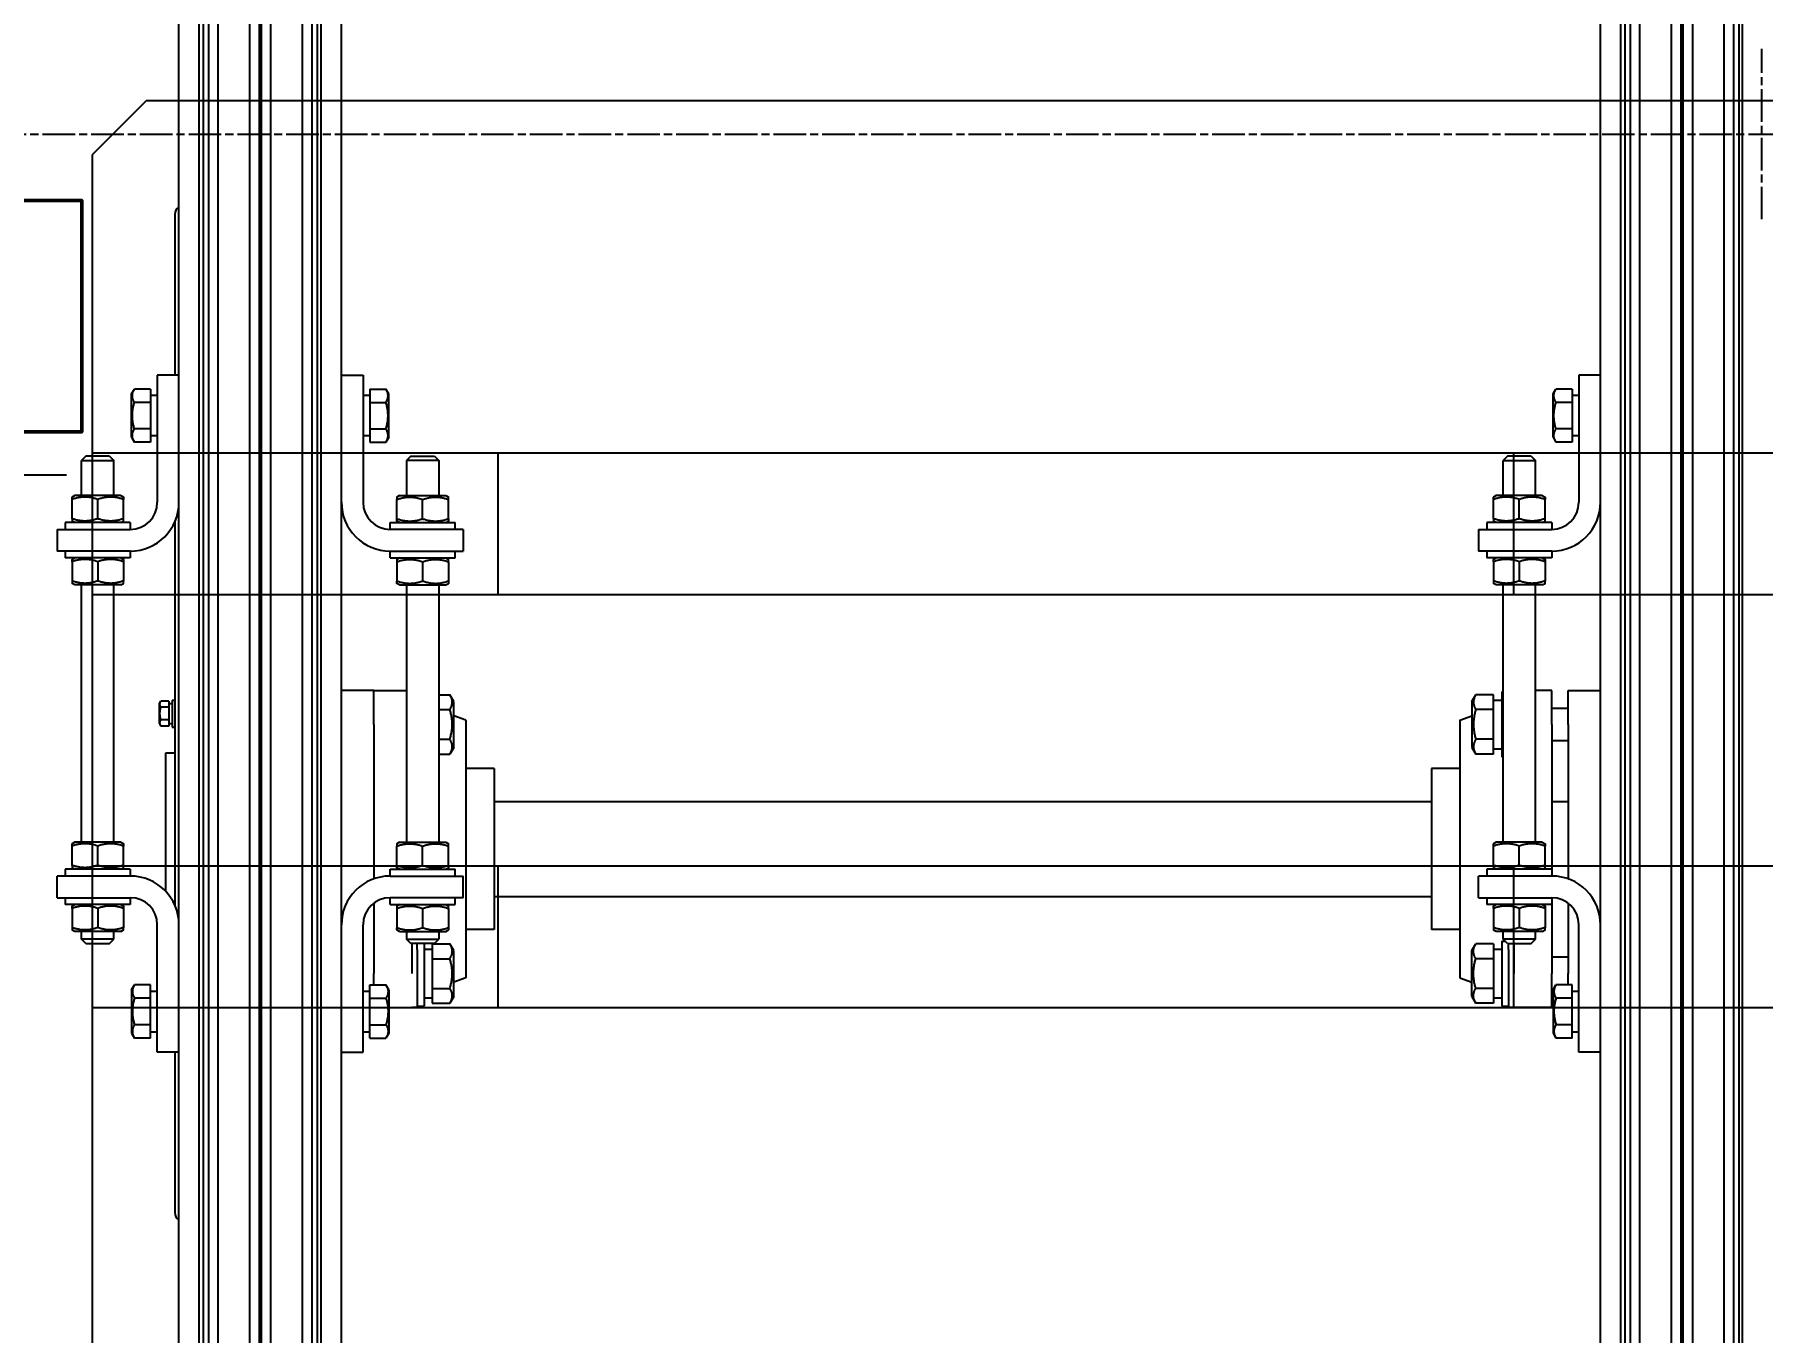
# Model space of a CAD drawing. Header units: millimetres. Extents: x -383313 to -161684, y -117025 to 99224.
# Drawn here: x -343197 to -342559, y -9534 to -9055 of the extents above; entities that cross this region are included whole.
import ezdxf

# ---------------------------------------------------------------- set-up
doc = ezdxf.new("R2010")
doc.units = ezdxf.units.MM
doc.header["$MEASUREMENT"] = 0
doc.linetypes.add('AM_ISO08W050', pattern=[18, 12, -1.5, 3, -1.5])
doc.linetypes.add('DASHED', pattern=[0.75, 0.5, -0.25])
doc.layers.get('Defpoints').update_dxf_attribs({"color": 31})
doc.layers.add('001__КОНСТРУКТИВ__размеры внутр.', color=7, linetype='Continuous')
doc.layers.add('PV-F89', color=7, linetype='Continuous')
doc.layers.add('AM_7', color=4, linetype='AM_ISO08W050', lineweight=25)
doc.styles.add('PSTUDIO', font='arial.ttf')
doc.dimstyles.new('PS_TICK', dxfattribs={"dimscale": 100, "dimtxt": 2.5, "dimasz": 1, "dimexe": 2, "dimexo": 2, "dimgap": 1, "dimtad": 1, "dimdec": 0, "dimzin": 0, "dimdsep": 46, "dimtxsty": 'PSTUDIO', "dimblk": 'ARCHTICK', "dimcen": 2, "dimdle": 1.5, "dimse1": 1, "dimse2": 1, "dimadec": 0, "dimazin": 0, "dimtfac": 1, "dimtdec": 0, "dimtix": 1, "dimtmove": 1, "dimatfit": 3, "dimldrblk": 'ARCHTICK', "dimfxl": 1, "dimtolj": 1, "dimtzin": 0, "dimarcsym": 0})

# ---------------------------------------------------------------- blocks, each defined once
blk = doc.blocks.new('A$Cd2819ec4')
at = {"layer": 'AM_7'}
for p, q in [((0, -31.45), (0, 31.45)), ((707, 0), (-708.67, 0))]:
    blk.add_line(p, q, dxfattribs=at)
blk = doc.blocks.new('паллета1')
at = {"color": 44}
for p, q in [((130, -600), (130, 600)), ((182.5, 600), (182.5, -600)), ((282.5, -600), (282.5, 600)), ((335, 600), (335, -600)), ((0, 580), (0, -580)), ((130, -75), (182.5, -75)), ((282.5, -75), (335, -75)), ((182.5, -450), (130, -450)), ((335, -450), (282.5, -450)), ((0, -580), (20, -600)), ((20, -600), (130, -600)), ((130, -600), (182.5, -600)), ((182.5, -600), (282.5, -600)), ((282.5, -600), (335, -600)), ((335, -600), (465, -600))]:
    blk.add_line(p, q, dxfattribs=at)
blk = doc.blocks.new('*U149')
at = {"layer": 'PV-F89'}
for p, q in [((2329.85, 2043.87), (2329.85, 2016.87)), ((2329.85, 2043.87), (2337.85, 2043.87)), ((2337.85, 2016.87), (2337.85, 2043.87)), ((2457.85, 2016.87), (2457.85, 2043.87)), ((2465.85, 2043.87), (2457.85, 2043.87)), ((2465.85, 2043.87), (2465.85, 2016.87)), ((2317.35, 2037.37), (2317.93, 2038.37)), ((2317.35, 2028.87), (2317.35, 2037.37)), ((2325.92, 2038.37), (2318.78, 2038.37)), ((2327.35, 2037.37), (2326.77, 2038.37)), ((2327.35, 2016.87), (2327.35, 2040.87)), ((2329.85, 2040.87), (2327.35, 2040.87)), ((2340.35, 2040.87), (2337.85, 2040.87)), ((2340.35, 2016.87), (2340.35, 2040.87)), ((2340.35, 2037.37), (2340.93, 2038.37)), ((2341.78, 2038.37), (2348.92, 2038.37)), ((2350.35, 2037.37), (2349.77, 2038.37)), ((2350.35, 2028.87), (2350.35, 2037.37)), ((2445.35, 2037.37), (2445.93, 2038.37)), ((2445.35, 2028.87), (2445.35, 2037.37)), ((2453.92, 2038.37), (2446.78, 2038.37)), ((2455.35, 2037.37), (2454.77, 2038.37)), ((2455.35, 2016.87), (2455.35, 2040.87)), ((2457.85, 2040.87), (2455.35, 2040.87)), ((2468.35, 2040.87), (2465.85, 2040.87)), ((2468.35, 2016.87), (2468.35, 2040.87)), ((2468.35, 2037.37), (2468.93, 2038.37)), ((2469.78, 2038.37), (2476.92, 2038.37)), ((2478.35, 2037.37), (2477.77, 2038.37)), ((2478.35, 2028.87), (2478.35, 2037.37)), ((2312.95, 2033.27), (2314.55, 2034.87)), ((2312.95, 2033.27), (2312.95, 2024.47)), ((2314.55, 2022.87), (2314.55, 2034.87)), ((2314.55, 2034.87), (2317.35, 2034.87)), ((2350.35, 2034.87), (2445.35, 2034.87)), ((2478.35, 2034.87), (2491.35, 2034.87)), ((2491.35, 2034.87), (2491.35, 2022.87)), ((2492.95, 2033.27), (2491.35, 2034.87)), ((2492.95, 2024.47), (2492.95, 2033.27)), ((2312.95, 2024.47), (2314.55, 2022.87)), ((2317.35, 2020.37), (2317.35, 2028.87)), ((2325.92, 2028.87), (2318.78, 2028.87)), ((2341.78, 2028.87), (2348.92, 2028.87)), ((2350.35, 2020.37), (2350.35, 2028.87)), ((2445.35, 2020.37), (2445.35, 2028.87)), ((2453.92, 2028.87), (2446.78, 2028.87)), ((2469.78, 2028.87), (2476.92, 2028.87)), ((2478.35, 2020.37), (2478.35, 2028.87)), ((2492.95, 2024.47), (2491.35, 2022.87)), ((2314.55, 2022.87), (2317.35, 2022.87)), ((2317.35, 2020.37), (2317.93, 2019.37)), ((2325.92, 2019.37), (2318.78, 2019.37)), ((2327.35, 2020.37), (2326.77, 2019.37)), ((2329.85, 2016.87), (2327.35, 2016.87)), ((2340.35, 2016.87), (2337.85, 2016.87)), ((2340.35, 2020.37), (2340.93, 2019.37)), ((2341.78, 2019.37), (2348.92, 2019.37)), ((2350.35, 2020.37), (2349.77, 2019.37)), ((2350.35, 2022.87), (2445.35, 2022.87)), ((2445.35, 2020.37), (2445.93, 2019.37)), ((2453.92, 2019.37), (2446.78, 2019.37)), ((2455.35, 2020.37), (2454.77, 2019.37)), ((2457.85, 2016.87), (2455.35, 2016.87)), ((2468.35, 2016.87), (2465.85, 2016.87)), ((2468.35, 2020.37), (2468.93, 2019.37)), ((2469.78, 2019.37), (2476.92, 2019.37)), ((2478.35, 2020.37), (2477.77, 2019.37)), ((2478.35, 2022.87), (2491.35, 2022.87)), ((2279.85, 2016.37), (2278.03, 2015.32)), ((2278.03, 2009.37), (2278.03, 2015.32)), ((2295.85, 2016.37), (2279.85, 2016.37)), ((2282.94, 2009.37), (2282.94, 2015.32)), ((2292.76, 2009.37), (2292.76, 2015.32)), ((2295.85, 2016.37), (2297.66, 2015.32)), ((2297.66, 2009.37), (2297.66, 2015.32)), ((2499.85, 2016.37), (2498.03, 2015.32)), ((2498.03, 2009.37), (2498.03, 2015.32)), ((2499.85, 2016.37), (2515.85, 2016.37)), ((2502.94, 2009.37), (2502.94, 2015.32)), ((2512.76, 2009.37), (2512.76, 2015.32)), ((2515.85, 2016.37), (2517.66, 2015.32)), ((2517.66, 2009.37), (2517.66, 2015.32)), ((2272.85, 2006.87), (2319.85, 2006.87)), ((2272.85, 1998.87), (2272.85, 2006.87)), ((2278.03, 2009.37), (2282.94, 2009.37)), ((2280.35, 2009.37), (2280.35, 2006.87)), ((2282.94, 2009.37), (2292.76, 2009.37)), ((2292.76, 2009.37), (2297.66, 2009.37)), ((2295.35, 2009.37), (2295.35, 2006.87)), ((2394.15, 2006.07), (2393.23, 2005.54)), ((2393.23, 2002.57), (2393.23, 2005.54)), ((2394.15, 2006.07), (2401.55, 2006.07)), ((2395.54, 2002.57), (2395.54, 2005.54)), ((2400.16, 2002.57), (2400.16, 2005.54)), ((2401.55, 2006.07), (2402.47, 2005.54)), ((2402.47, 2002.57), (2402.47, 2005.54)), ((2522.85, 2006.87), (2475.85, 2006.87)), ((2502.94, 2009.37), (2498.03, 2009.37)), ((2500.35, 2006.87), (2500.35, 2009.37)), ((2512.76, 2009.37), (2502.94, 2009.37)), ((2517.66, 2009.37), (2512.76, 2009.37)), ((2515.35, 2006.87), (2515.35, 2009.37)), ((2522.85, 1998.87), (2522.85, 2006.87)), ((1757.85, 1998.87), (3037.85, 1998.87)), ((2272.85, 2000.37), (2213.55, 2000.37)), ((2468.66, 2000.37), (2327.04, 2000.37)), ((2332.14, 2003.72), (2347.85, 2003.72)), ((2347.85, 2003.72), (2383.35, 2003.72)), ((2383.35, 2003.72), (2383.35, 2000.37)), ((2402.85, 2001.37), (2392.85, 2001.37)), ((2392.85, 2001.37), (2392.85, 2000.37)), ((2395.54, 2002.57), (2393.23, 2002.57)), ((2394.15, 2002.57), (2394.15, 2001.37)), ((2400.16, 2002.57), (2395.54, 2002.57)), ((2402.47, 2002.57), (2400.16, 2002.57)), ((2401.55, 2002.57), (2401.55, 2001.37)), ((2402.85, 2001.37), (2402.85, 2000.37)), ((2582.15, 2000.37), (2522.85, 2000.37)), ((1757.85, 1991.37), (3037.85, 1991.37)), ((3037.85, 1989.98), (1757.85, 1989.98)), ((3037.85, 1987.97), (1757.85, 1987.97)), ((3037.85, 1984.47), (1757.85, 1984.47)), ((3037.85, 1972.79), (1757.85, 1972.79)), ((3037.85, 1969.29), (1757.85, 1969.29)), ((3037.85, 1968.51), (1757.85, 1968.51)), ((3037.85, 1965.01), (1757.85, 1965.01)), ((3037.85, 1953.33), (1757.85, 1953.33)), ((3037.85, 1949.83), (1757.85, 1949.83)), ((3037.85, 1947.82), (1757.85, 1947.82)), ((1757.85, 1946.37), (3037.85, 1946.37)), ((1757.85, 1938.87), (3037.85, 1938.87)), ((2272.85, 1938.87), (2272.85, 1930.87)), ((2406.35, 1926.87), (2406.35, 1938.87)), ((2522.85, 1938.87), (2522.85, 1930.87)), ((2272.85, 1930.87), (2319.85, 1930.87)), ((2278.03, 1928.37), (2282.94, 1928.37)), ((2278.03, 1928.37), (2278.03, 1922.41)), ((2280.35, 1930.87), (2280.35, 1928.37)), ((2282.94, 1928.37), (2292.76, 1928.37)), ((2282.94, 1928.37), (2282.94, 1922.41)), ((2292.76, 1928.37), (2297.66, 1928.37)), ((2292.76, 1928.37), (2292.76, 1922.41)), ((2295.35, 1930.87), (2295.35, 1928.37)), ((2297.66, 1928.37), (2297.66, 1922.41)), ((2522.85, 1930.87), (2475.85, 1930.87)), ((2502.94, 1928.37), (2498.03, 1928.37)), ((2498.03, 1928.37), (2498.03, 1922.41)), ((2500.35, 1928.37), (2500.35, 1930.87)), ((2512.76, 1928.37), (2502.94, 1928.37)), ((2502.94, 1928.37), (2502.94, 1922.41)), ((2517.66, 1928.37), (2512.76, 1928.37)), ((2512.76, 1928.37), (2512.76, 1922.41)), ((2515.35, 1928.37), (2515.35, 1930.87)), ((2517.66, 1928.37), (2517.66, 1922.41)), ((2279.85, 1921.37), (2278.03, 1922.41)), ((2295.85, 1921.37), (2279.85, 1921.37)), ((2289.35, 1921.37), (2289.35, 1912.87)), ((2295.85, 1921.37), (2297.66, 1922.41)), ((2297.66, 1926.87), (2301.85, 1926.87)), ((2297.66, 1926.87), (2301.85, 1926.87)), ((2327.85, 1926.87), (2301.85, 1926.87)), ((2327.85, 1926.87), (2301.85, 1926.87)), ((2327.35, 1920.87), (2327.35, 1896.87)), ((2327.35, 1920.87), (2329.85, 1920.87)), ((2329.85, 1893.87), (2329.85, 1920.87)), ((2393.85, 1926.87), (2336.82, 1926.87)), ((2393.85, 1926.87), (2336.82, 1926.87)), ((2337.85, 1920.87), (2337.85, 1893.87)), ((2337.85, 1920.87), (2340.35, 1920.87)), ((2340.35, 1920.87), (2340.35, 1896.87)), ((2393.85, 1926.87), (2406.35, 1926.87)), ((2393.85, 1926.87), (2406.35, 1926.87)), ((2406.35, 1926.87), (2406.35, 1914.87)), ((2455.35, 1920.87), (2455.35, 1896.87)), ((2455.35, 1920.87), (2457.85, 1920.87)), ((2457.85, 1920.87), (2457.85, 1893.87)), ((2465.85, 1893.87), (2465.85, 1920.87)), ((2465.85, 1920.87), (2468.35, 1920.87)), ((2468.35, 1920.87), (2468.35, 1896.87)), ((2499.85, 1921.37), (2498.03, 1922.41)), ((2499.85, 1921.37), (2515.85, 1921.37)), ((2515.85, 1921.37), (2517.66, 1922.41)), ((2312.95, 1913.27), (2314.55, 1914.87)), ((2314.55, 1914.87), (2314.55, 1902.87)), ((2317.35, 1914.87), (2314.55, 1914.87)), ((2317.35, 1917.37), (2317.93, 1918.37)), ((2317.35, 1917.37), (2317.35, 1908.87)), ((2325.92, 1918.37), (2318.78, 1918.37)), ((2327.35, 1917.37), (2326.77, 1918.37)), ((2340.35, 1917.37), (2340.93, 1918.37)), ((2341.78, 1918.37), (2348.92, 1918.37)), ((2350.35, 1917.37), (2349.77, 1918.37)), ((2350.35, 1917.37), (2350.35, 1908.87)), ((2445.35, 1914.87), (2350.35, 1914.87)), ((2445.35, 1917.37), (2445.93, 1918.37)), ((2445.35, 1917.37), (2445.35, 1908.87)), ((2453.92, 1918.37), (2446.78, 1918.37)), ((2455.35, 1917.37), (2454.77, 1918.37)), ((2468.35, 1917.37), (2468.93, 1918.37)), ((2469.78, 1918.37), (2476.92, 1918.37)), ((2478.35, 1917.37), (2477.77, 1918.37)), ((2478.35, 1917.37), (2478.35, 1908.87)), ((2491.35, 1914.87), (2478.35, 1914.87)), ((2491.35, 1902.87), (2491.35, 1914.87)), ((2492.95, 1913.27), (2491.35, 1914.87)), ((2289.35, 1910.87), (2289.35, 1912.87)), ((2310.69, 1910.87), (2289.35, 1910.87)), ((2289.85, 1910.87), (2289.85, 1908.37)), ((2312.95, 1908.37), (2289.85, 1908.37)), ((2292.85, 1908.37), (2292.85, 1905.37)), ((2312.95, 1912.87), (2301.85, 1912.87)), ((2310.69, 1910.87), (2312.95, 1910.87)), ((2310.85, 1908.37), (2310.85, 1905.37)), ((2312.95, 1904.47), (2312.95, 1913.27)), ((2317.35, 1908.87), (2317.35, 1900.37)), ((2325.92, 1908.87), (2318.78, 1908.87)), ((2341.78, 1908.87), (2348.92, 1908.87)), ((2350.35, 1908.87), (2350.35, 1900.37)), ((2445.35, 1908.87), (2445.35, 1900.37)), ((2453.92, 1908.87), (2446.78, 1908.87)), ((2469.78, 1908.87), (2476.92, 1908.87)), ((2478.35, 1908.87), (2478.35, 1900.37)), ((2492.95, 1913.27), (2492.95, 1904.47)), ((2296.36, 1905.37), (2290.88, 1905.37)), ((2290.88, 1905.37), (2290.88, 1898.79)), ((2307.33, 1905.37), (2296.36, 1905.37)), ((2296.36, 1905.37), (2296.36, 1898.79)), ((2312.82, 1905.37), (2307.33, 1905.37)), ((2307.33, 1905.37), (2307.33, 1898.79)), ((2312.82, 1905.37), (2312.82, 1898.79)), ((2312.95, 1904.47), (2314.55, 1902.87)), ((2317.35, 1902.87), (2314.55, 1902.87)), ((2445.35, 1902.87), (2350.35, 1902.87)), ((2382.88, 1902.87), (2382.88, 1898.79)), ((2388.36, 1902.87), (2388.36, 1898.79)), ((2399.33, 1902.87), (2399.33, 1898.79)), ((2404.82, 1902.87), (2404.82, 1898.79)), ((2491.35, 1902.87), (2478.35, 1902.87)), ((2492.95, 1904.47), (2491.35, 1902.87)), ((2293.35, 1897.37), (2290.88, 1898.79)), ((2293.35, 1897.37), (2310.35, 1897.37)), ((2300.3, 1892.87), (2298.66, 1897.37)), ((2310.35, 1897.37), (2312.82, 1898.79)), ((2317.35, 1900.37), (2317.93, 1899.37)), ((2325.92, 1899.37), (2318.78, 1899.37)), ((2327.35, 1900.37), (2326.77, 1899.37)), ((2327.35, 1896.87), (2329.85, 1896.87)), ((2337.85, 1896.87), (2340.35, 1896.87)), ((2340.35, 1900.37), (2340.93, 1899.37)), ((2341.78, 1899.37), (2348.92, 1899.37)), ((2350.35, 1900.37), (2349.77, 1899.37)), ((2385.35, 1897.37), (2382.88, 1898.79)), ((2385.35, 1897.37), (2402.35, 1897.37)), ((2395.4, 1892.87), (2397.04, 1897.37)), ((2402.35, 1897.37), (2404.82, 1898.79)), ((2445.35, 1900.37), (2445.93, 1899.37)), ((2453.92, 1899.37), (2446.78, 1899.37)), ((2455.35, 1900.37), (2454.77, 1899.37)), ((2455.35, 1896.87), (2457.85, 1896.87)), ((2465.85, 1896.87), (2468.35, 1896.87)), ((2468.35, 1900.37), (2468.93, 1899.37)), ((2469.78, 1899.37), (2476.92, 1899.37)), ((2478.35, 1900.37), (2477.77, 1899.37)), ((2395.4, 1892.87), (2300.3, 1892.87)), ((2318.1, 1882.47), (2318.1, 1892.87)), ((2329.85, 1893.87), (2337.85, 1893.87)), ((2377.6, 1882.47), (2377.6, 1892.87)), ((2465.85, 1893.87), (2457.85, 1893.87)), ((2377.6, 1882.47), (2318.1, 1882.47)), ((2330.35, 1882.47), (2330.35, 1536.27)), ((2365.35, 1882.47), (2365.35, 1536.27)), ((2377.6, 1536.27), (2318.1, 1536.27)), ((2318.1, 1525.87), (2318.1, 1536.27)), ((2377.6, 1525.87), (2377.6, 1536.27)), ((2300.3, 1525.87), (2298.66, 1521.37)), ((2395.4, 1525.87), (2300.3, 1525.87)), ((2395.4, 1525.87), (2397.04, 1521.37)), ((2293.35, 1521.37), (2290.88, 1519.94)), ((2290.88, 1513.37), (2290.88, 1519.94)), ((2293.35, 1521.37), (2310.35, 1521.37)), ((2296.36, 1513.37), (2296.36, 1519.94)), ((2307.33, 1513.37), (2307.33, 1519.94)), ((2310.35, 1521.37), (2312.82, 1519.94)), ((2312.82, 1513.37), (2312.82, 1519.94)), ((2329.85, 1518.87), (2329.85, 1491.87)), ((2329.85, 1518.87), (2337.85, 1518.87)), ((2337.85, 1491.87), (2337.85, 1518.87)), ((2385.35, 1521.37), (2382.88, 1519.94)), ((2382.88, 1513.37), (2382.88, 1519.94)), ((2402.35, 1521.37), (2385.35, 1521.37)), ((2388.36, 1513.37), (2388.36, 1519.94)), ((2399.33, 1513.37), (2399.33, 1519.94)), ((2402.35, 1521.37), (2404.82, 1519.94)), ((2404.82, 1513.37), (2404.82, 1519.94)), ((2457.85, 1491.87), (2457.85, 1518.87)), ((2465.85, 1518.87), (2457.85, 1518.87)), ((2465.85, 1518.87), (2465.85, 1491.87)), ((2296.36, 1513.37), (2290.88, 1513.37)), ((2292.85, 1513.37), (2292.85, 1510.37)), ((2307.33, 1513.37), (2296.36, 1513.37)), ((2312.82, 1513.37), (2307.33, 1513.37)), ((2310.85, 1513.37), (2310.85, 1510.37)), ((2317.35, 1512.37), (2317.93, 1513.37)), ((2325.92, 1513.37), (2318.78, 1513.37)), ((2327.35, 1512.37), (2326.77, 1513.37)), ((2327.35, 1491.87), (2327.35, 1515.87)), ((2329.85, 1515.87), (2327.35, 1515.87)), ((2340.35, 1515.87), (2337.85, 1515.87)), ((2340.35, 1491.87), (2340.35, 1515.87)), ((2340.35, 1512.37), (2340.93, 1513.37)), ((2341.78, 1513.37), (2348.92, 1513.37)), ((2350.35, 1512.37), (2349.77, 1513.37)), ((2382.88, 1513.37), (2388.36, 1513.37)), ((2384.85, 1513.37), (2384.85, 1510.37)), ((2388.36, 1513.37), (2399.33, 1513.37)), ((2399.33, 1513.37), (2404.82, 1513.37)), ((2402.85, 1513.37), (2402.85, 1510.37)), ((2445.35, 1512.37), (2445.93, 1513.37)), ((2453.92, 1513.37), (2446.78, 1513.37)), ((2455.35, 1512.37), (2454.77, 1513.37)), ((2455.35, 1491.87), (2455.35, 1515.87)), ((2457.85, 1515.87), (2455.35, 1515.87)), ((2468.35, 1515.87), (2465.85, 1515.87)), ((2468.35, 1491.87), (2468.35, 1515.87)), ((2468.35, 1512.37), (2468.93, 1513.37)), ((2469.78, 1513.37), (2476.92, 1513.37)), ((2478.35, 1512.37), (2477.77, 1513.37)), ((2310.69, 1507.87), (2289.35, 1507.87)), ((2289.35, 1505.87), (2289.35, 1507.87)), ((2313.85, 1510.37), (2289.85, 1510.37)), ((2289.85, 1510.37), (2289.85, 1507.87)), ((2310.69, 1507.87), (2312.95, 1507.87)), ((2312.95, 1508.27), (2314.55, 1509.87)), ((2312.95, 1508.27), (2312.95, 1499.47)), ((2313.85, 1510.37), (2313.85, 1509.17)), ((2314.55, 1497.87), (2314.55, 1509.87)), ((2314.55, 1509.87), (2317.35, 1509.87)), ((2317.35, 1503.87), (2317.35, 1512.37)), ((2350.35, 1503.87), (2350.35, 1512.37)), ((2350.35, 1509.87), (2445.35, 1509.87)), ((2405.85, 1510.37), (2381.85, 1510.37)), ((2381.85, 1510.37), (2381.85, 1509.87)), ((2405.85, 1510.37), (2405.85, 1509.87)), ((2445.35, 1503.87), (2445.35, 1512.37)), ((2478.35, 1503.87), (2478.35, 1512.37)), ((2478.35, 1509.87), (2491.35, 1509.87)), ((2491.35, 1509.87), (2491.35, 1497.87)), ((2492.95, 1508.27), (2491.35, 1509.87)), ((2492.95, 1499.47), (2492.95, 1508.27)), ((2289.35, 1491.87), (2289.35, 1505.87)), ((2312.95, 1505.87), (2301.85, 1505.87)), ((2317.35, 1495.37), (2317.35, 1503.87)), ((2325.92, 1503.87), (2318.78, 1503.87)), ((2341.78, 1503.87), (2348.92, 1503.87)), ((2350.35, 1495.37), (2350.35, 1503.87)), ((2445.35, 1495.37), (2445.35, 1503.87)), ((2453.92, 1503.87), (2446.78, 1503.87)), ((2469.78, 1503.87), (2476.92, 1503.87)), ((2478.35, 1495.37), (2478.35, 1503.87)), ((2312.95, 1499.47), (2314.55, 1497.87)), ((2314.55, 1497.87), (2317.35, 1497.87)), ((2317.35, 1495.37), (2317.93, 1494.37)), ((2325.92, 1494.37), (2318.78, 1494.37)), ((2327.35, 1495.37), (2326.77, 1494.37)), ((2340.35, 1495.37), (2340.93, 1494.37)), ((2341.78, 1494.37), (2348.92, 1494.37)), ((2350.35, 1495.37), (2349.77, 1494.37)), ((2350.35, 1497.87), (2445.35, 1497.87)), ((2406.35, 1491.87), (2406.35, 1497.87)), ((2445.35, 1495.37), (2445.93, 1494.37)), ((2453.92, 1494.37), (2446.78, 1494.37)), ((2455.35, 1495.37), (2454.77, 1494.37)), ((2468.35, 1495.37), (2468.93, 1494.37)), ((2469.78, 1494.37), (2476.92, 1494.37)), ((2478.35, 1495.37), (2477.77, 1494.37)), ((2478.35, 1497.87), (2491.35, 1497.87)), ((2492.95, 1499.47), (2491.35, 1497.87)), ((2279.85, 1491.37), (2278.03, 1490.32)), ((2278.03, 1484.37), (2278.03, 1490.32)), ((2295.85, 1491.37), (2279.85, 1491.37)), ((2282.94, 1484.37), (2282.94, 1490.32)), ((2289.35, 1491.87), (2301.85, 1491.87)), ((2292.76, 1484.37), (2292.76, 1490.32)), ((2295.85, 1491.37), (2295.85, 1491.87)), ((2295.85, 1491.37), (2297.66, 1490.32)), ((2297.66, 1484.37), (2297.66, 1490.32)), ((2327.35, 1491.87), (2301.85, 1491.87)), ((2307.85, 1485.87), (2307.85, 1491.87)), ((2329.85, 1491.87), (2327.35, 1491.87)), ((2340.35, 1491.87), (2337.85, 1491.87)), ((2393.85, 1491.87), (2340.35, 1491.87)), ((2365.35, 1491.87), (2365.35, 1485.87)), ((2387.85, 1491.87), (2387.85, 1485.87)), ((2393.85, 1491.87), (2406.35, 1491.87)), ((2399.85, 1491.87), (2399.85, 1485.87)), ((2457.85, 1491.87), (2455.35, 1491.87)), ((2468.35, 1491.87), (2465.85, 1491.87)), ((2499.85, 1491.37), (2498.03, 1490.32)), ((2498.03, 1484.37), (2498.03, 1490.32)), ((2499.85, 1491.37), (2515.85, 1491.37)), ((2502.94, 1484.37), (2502.94, 1490.32)), ((2512.76, 1484.37), (2512.76, 1490.32)), ((2515.85, 1491.37), (2517.66, 1490.32)), ((2517.66, 1484.37), (2517.66, 1490.32)), ((2272.85, 1481.87), (2319.85, 1481.87)), ((2272.85, 1473.87), (2272.85, 1481.87)), ((2278.03, 1484.37), (2282.94, 1484.37)), ((2280.35, 1484.37), (2280.35, 1481.87)), ((2282.94, 1484.37), (2292.76, 1484.37)), ((2292.76, 1484.37), (2297.66, 1484.37)), ((2295.35, 1484.37), (2295.35, 1481.87)), ((2297.66, 1485.87), (2301.85, 1485.87)), ((2327.85, 1485.87), (2301.85, 1485.87)), ((2393.85, 1485.87), (2336.82, 1485.87)), ((2393.85, 1485.87), (2406.35, 1485.87)), ((2406.35, 1485.87), (2406.35, 1473.87)), ((2522.85, 1481.87), (2475.85, 1481.87)), ((2502.94, 1484.37), (2498.03, 1484.37)), ((2500.35, 1481.87), (2500.35, 1484.37)), ((2512.76, 1484.37), (2502.94, 1484.37)), ((2517.66, 1484.37), (2512.76, 1484.37)), ((2515.35, 1481.87), (2515.35, 1484.37)), ((2522.85, 1473.87), (2522.85, 1481.87)), ((1757.85, 1473.87), (3037.85, 1473.87)), ((1757.85, 1466.37), (3037.85, 1466.37)), ((3037.85, 1464.92), (1757.85, 1464.92)), ((3037.85, 1462.91), (1757.85, 1462.91)), ((3037.85, 1459.41), (1757.85, 1459.41)), ((3037.85, 1447.73), (1757.85, 1447.73)), ((3037.85, 1444.23), (1757.85, 1444.23)), ((3037.85, 1443.45), (1757.85, 1443.45)), ((3037.85, 1439.95), (1757.85, 1439.95)), ((3037.85, 1428.27), (1757.85, 1428.27)), ((3037.85, 1424.77), (1757.85, 1424.77)), ((3037.85, 1422.76), (1757.85, 1422.76)), ((1757.85, 1421.37), (3037.85, 1421.37))]:
    blk.add_line(p, q, dxfattribs=at)
for centre, radius, start, end in [((2319.85, 2016.87), 18, 270, 360), ((2319.85, 2016.87), 10, -90, 0), ((2475.85, 2016.87), 18, 180, 270), ((2475.85, 2016.87), 10, 180, 270), ((2213.55, 1997.17), 3.2, 90, 147.91005), ((2582.15, 1997.17), 3.2, 32.08995, 90), ((2319.85, 1920.87), 18, 0, 90), ((2475.85, 1920.87), 18, 90, 180), ((2319.85, 1920.87), 10, 0, 90), ((2475.85, 1920.87), 10, 90, 180), ((2319.85, 1491.87), 18, 270, 360), ((2319.85, 1491.87), 10, -90, 0), ((2475.85, 1491.87), 18, 180, 270), ((2475.85, 1491.87), 10, 180, 270)]:
    blk.add_arc(centre, radius, start, end, dxfattribs=at)
for points, weights in [([(2318.78, 2038.37), (2317.93, 2038.37), (2317.93, 2038.37)], [1.29573137036, 1.39595654066, 1.39595654066]), ([(2318.78, 2028.87), (2317.19, 2033.62), (2318.78, 2038.37)], [1.29573137036, 1.49618171095, 1.29573137036]), ([(2325.92, 2038.37), (2326.77, 2038.37), (2326.77, 2038.37)], [1.29573137036, 1.39595654066, 1.39595654066]), ([(2325.92, 2028.87), (2327.51, 2033.62), (2325.92, 2038.37)], [1.29573137036, 1.49618171095, 1.29573137036]), ([(2341.78, 2028.87), (2340.19, 2033.62), (2341.78, 2038.37)], [1.29573137036, 1.49618171095, 1.29573137036]), ([(2341.78, 2038.37), (2340.93, 2038.37), (2340.93, 2038.37)], [1.29573137036, 1.39595654066, 1.39595654066]), ([(2348.92, 2038.37), (2349.77, 2038.37), (2349.77, 2038.37)], [1.29573137036, 1.39595654066, 1.39595654066]), ([(2348.92, 2028.87), (2350.51, 2033.62), (2348.92, 2038.37)], [1.29573137036, 1.49618171095, 1.29573137036]), ([(2446.78, 2038.37), (2445.93, 2038.37), (2445.93, 2038.37)], [1.29573137036, 1.39595654066, 1.39595654066]), ([(2446.78, 2028.87), (2445.19, 2033.62), (2446.78, 2038.37)], [1.29573137036, 1.49618171095, 1.29573137036]), ([(2453.92, 2038.37), (2454.77, 2038.37), (2454.77, 2038.37)], [1.29573137036, 1.39595654065, 1.39595654066]), ([(2453.92, 2028.87), (2455.51, 2033.62), (2453.92, 2038.37)], [1.29573137036, 1.49618171095, 1.29573137036]), ([(2469.78, 2028.87), (2468.19, 2033.62), (2469.78, 2038.37)], [1.29573137036, 1.49618171095, 1.29573137036]), ([(2469.78, 2038.37), (2468.93, 2038.37), (2468.93, 2038.37)], [1.29573137036, 1.39595654066, 1.39595654066]), ([(2476.92, 2038.37), (2477.77, 2038.37), (2477.77, 2038.37)], [1.29573137036, 1.39595654066, 1.39595654066]), ([(2476.92, 2028.87), (2478.51, 2033.62), (2476.92, 2038.37)], [1.29573137036, 1.49618171095, 1.29573137036]), ([(2318.78, 2019.37), (2317.19, 2024.12), (2318.78, 2028.87)], [1.29573137036, 1.49618171095, 1.29573137036]), ([(2325.92, 2019.37), (2327.51, 2024.12), (2325.92, 2028.87)], [1.29573137036, 1.49618171095, 1.29573137036]), ([(2341.78, 2019.37), (2340.19, 2024.12), (2341.78, 2028.87)], [1.29573137036, 1.49618171095, 1.29573137036]), ([(2348.92, 2019.37), (2350.51, 2024.12), (2348.92, 2028.87)], [1.29573137036, 1.49618171095, 1.29573137036]), ([(2446.78, 2019.37), (2445.19, 2024.12), (2446.78, 2028.87)], [1.29573137036, 1.49618171095, 1.29573137036]), ([(2453.92, 2019.37), (2455.51, 2024.12), (2453.92, 2028.87)], [1.29573137036, 1.49618171095, 1.29573137036]), ([(2469.78, 2019.37), (2468.19, 2024.12), (2469.78, 2028.87)], [1.29573137036, 1.49618171095, 1.29573137036]), ([(2476.92, 2019.37), (2478.51, 2024.12), (2476.92, 2028.87)], [1.29573137036, 1.49618171095, 1.29573137036]), ([(2317.93, 2019.37), (2317.93, 2019.37), (2318.78, 2019.37)], [1.39595654066, 1.39595654066, 1.29573137036]), ([(2326.77, 2019.37), (2326.77, 2019.37), (2325.92, 2019.37)], [1.39595654066, 1.39595654066, 1.29573137036]), ([(2340.93, 2019.37), (2340.93, 2019.37), (2341.78, 2019.37)], [1.39595654066, 1.39595654066, 1.29573137036]), ([(2349.77, 2019.37), (2349.77, 2019.37), (2348.92, 2019.37)], [1.39595654066, 1.39595654066, 1.29573137036]), ([(2445.93, 2019.37), (2445.93, 2019.37), (2446.78, 2019.37)], [1.39595654066, 1.39595654066, 1.29573137036]), ([(2454.77, 2019.37), (2454.77, 2019.37), (2453.92, 2019.37)], [1.39595654066, 1.39595654066, 1.29573137036]), ([(2468.93, 2019.37), (2468.93, 2019.37), (2469.78, 2019.37)], [1.39595654066, 1.39595654066, 1.29573137036]), ([(2477.77, 2019.37), (2477.77, 2019.37), (2476.92, 2019.37)], [1.39595654066, 1.39595654066, 1.29573137036]), ([(2282.94, 2015.32), (2280.49, 2016.74), (2278.03, 2015.32)], [1.22364575665, 1.41294441399, 1.22364575665]), ([(2292.76, 2015.32), (2287.85, 2016.74), (2282.94, 2015.32)], [1.22364575665, 1.41294441399, 1.22364575665]), ([(2297.66, 2015.32), (2295.21, 2016.74), (2292.76, 2015.32)], [1.22364575665, 1.41294441399, 1.22364575665]), ([(2498.03, 2015.32), (2500.49, 2016.74), (2502.94, 2015.32)], [1.22364575665, 1.41294441399, 1.22364575665]), ([(2502.94, 2015.32), (2507.85, 2016.74), (2512.76, 2015.32)], [1.22364575665, 1.41294441399, 1.22364575665]), ([(2512.76, 2015.32), (2515.21, 2016.74), (2517.66, 2015.32)], [1.22364575665, 1.41294441399, 1.22364575665]), ([(2393.23, 2005.54), (2394.39, 2006.2), (2395.54, 2005.54)], [1.10447333225, 1.27533595138, 1.10447333224]), ([(2395.54, 2005.54), (2397.85, 2006.2), (2400.16, 2005.54)], [1.10447333225, 1.27533595138, 1.10447333224]), ([(2400.16, 2005.54), (2401.31, 2006.2), (2402.47, 2005.54)], [1.10447333225, 1.27533595138, 1.10447333224]), ([(2282.94, 1922.41), (2280.49, 1921), (2278.03, 1922.41)], [1.22364575665, 1.41294441399, 1.22364575665]), ([(2292.76, 1922.41), (2287.85, 1921), (2282.94, 1922.41)], [1.22364575665, 1.41294441399, 1.22364575665]), ([(2297.66, 1922.41), (2295.21, 1921), (2292.76, 1922.41)], [1.22364575665, 1.41294441399, 1.22364575665]), ([(2498.03, 1922.41), (2500.49, 1921), (2502.94, 1922.41)], [1.22364575665, 1.41294441399, 1.22364575665]), ([(2502.94, 1922.41), (2507.85, 1921), (2512.76, 1922.41)], [1.22364575665, 1.41294441399, 1.22364575665]), ([(2512.76, 1922.41), (2515.21, 1921), (2517.66, 1922.41)], [1.22364575665, 1.41294441399, 1.22364575665]), ([(2317.93, 1918.37), (2317.93, 1918.37), (2318.78, 1918.37)], [1.39595654066, 1.39595654066, 1.29573137036]), ([(2318.78, 1918.37), (2317.19, 1913.62), (2318.78, 1908.87)], [1.29573137036, 1.49618171095, 1.29573137036]), ([(2326.77, 1918.37), (2326.77, 1918.37), (2325.92, 1918.37)], [1.39595654066, 1.39595654066, 1.29573137036]), ([(2325.92, 1918.37), (2327.51, 1913.62), (2325.92, 1908.87)], [1.29573137036, 1.49618171095, 1.29573137036]), ([(2340.93, 1918.37), (2340.93, 1918.37), (2341.78, 1918.37)], [1.39595654066, 1.39595654066, 1.29573137036]), ([(2341.78, 1918.37), (2340.19, 1913.62), (2341.78, 1908.87)], [1.29573137036, 1.49618171095, 1.29573137036]), ([(2349.77, 1918.37), (2349.77, 1918.37), (2348.92, 1918.37)], [1.39595654066, 1.39595654066, 1.29573137036]), ([(2348.92, 1918.37), (2350.51, 1913.62), (2348.92, 1908.87)], [1.29573137036, 1.49618171095, 1.29573137036]), ([(2445.93, 1918.37), (2445.93, 1918.37), (2446.78, 1918.37)], [1.39595654066, 1.39595654066, 1.29573137036]), ([(2446.78, 1918.37), (2445.19, 1913.62), (2446.78, 1908.87)], [1.29573137036, 1.49618171095, 1.29573137036]), ([(2454.77, 1918.37), (2454.77, 1918.37), (2453.92, 1918.37)], [1.39595654066, 1.39595654066, 1.29573137036]), ([(2453.92, 1918.37), (2455.51, 1913.62), (2453.92, 1908.87)], [1.29573137036, 1.49618171095, 1.29573137036]), ([(2468.93, 1918.37), (2468.93, 1918.37), (2469.78, 1918.37)], [1.39595654066, 1.39595654066, 1.29573137036]), ([(2469.78, 1918.37), (2468.19, 1913.62), (2469.78, 1908.87)], [1.29573137036, 1.49618171095, 1.29573137036]), ([(2477.77, 1918.37), (2477.77, 1918.37), (2476.92, 1918.37)], [1.39595654066, 1.39595654066, 1.29573137036]), ([(2476.92, 1918.37), (2478.51, 1913.62), (2476.92, 1908.87)], [1.29573137036, 1.49618171095, 1.29573137036]), ([(2318.78, 1908.87), (2317.19, 1904.12), (2318.78, 1899.37)], [1.29573137036, 1.49618171095, 1.29573137036]), ([(2325.92, 1908.87), (2327.51, 1904.12), (2325.92, 1899.37)], [1.29573137036, 1.49618171095, 1.29573137036]), ([(2341.78, 1908.87), (2340.19, 1904.12), (2341.78, 1899.37)], [1.29573137036, 1.49618171095, 1.29573137036]), ([(2348.92, 1908.87), (2350.51, 1904.12), (2348.92, 1899.37)], [1.29573137036, 1.49618171095, 1.29573137036]), ([(2446.78, 1908.87), (2445.19, 1904.12), (2446.78, 1899.37)], [1.29573137036, 1.49618171095, 1.29573137036]), ([(2453.92, 1908.87), (2455.51, 1904.12), (2453.92, 1899.37)], [1.29573137036, 1.49618171095, 1.29573137036]), ([(2469.78, 1908.87), (2468.19, 1904.12), (2469.78, 1899.37)], [1.29573137036, 1.49618171095, 1.29573137036]), ([(2476.92, 1908.87), (2478.51, 1904.12), (2476.92, 1899.37)], [1.29573137036, 1.49618171095, 1.29573137036]), ([(2290.88, 1898.79), (2293.62, 1897.21), (2296.36, 1898.79)], [1.29573137036, 1.49618171095, 1.29573137036]), ([(2296.36, 1898.79), (2301.85, 1897.21), (2307.33, 1898.79)], [1.29573137036, 1.49618171095, 1.29573137036]), ([(2307.33, 1898.79), (2310.08, 1897.21), (2312.82, 1898.79)], [1.29573137036, 1.49618171095, 1.29573137036]), ([(2318.78, 1899.37), (2317.93, 1899.37), (2317.93, 1899.37)], [1.29573137036, 1.39595654066, 1.39595654066]), ([(2325.92, 1899.37), (2326.77, 1899.37), (2326.77, 1899.37)], [1.29573137036, 1.39595654066, 1.39595654066]), ([(2341.78, 1899.37), (2340.93, 1899.37), (2340.93, 1899.37)], [1.29573137036, 1.39595654066, 1.39595654066]), ([(2348.92, 1899.37), (2349.77, 1899.37), (2349.77, 1899.37)], [1.29573137036, 1.39595654066, 1.39595654066]), ([(2382.88, 1898.79), (2385.62, 1897.21), (2388.36, 1898.79)], [1.29573137036, 1.49618171095, 1.29573137036]), ([(2388.36, 1898.79), (2393.85, 1897.21), (2399.33, 1898.79)], [1.29573137036, 1.49618171095, 1.29573137036]), ([(2399.33, 1898.79), (2402.08, 1897.21), (2404.82, 1898.79)], [1.29573137036, 1.49618171095, 1.29573137036]), ([(2446.78, 1899.37), (2445.93, 1899.37), (2445.93, 1899.37)], [1.29573137036, 1.39595654066, 1.39595654066]), ([(2453.92, 1899.37), (2454.77, 1899.37), (2454.77, 1899.37)], [1.29573137036, 1.39595654065, 1.39595654066]), ([(2469.78, 1899.37), (2468.93, 1899.37), (2468.93, 1899.37)], [1.29573137036, 1.39595654066, 1.39595654066]), ([(2476.92, 1899.37), (2477.77, 1899.37), (2477.77, 1899.37)], [1.29573137036, 1.39595654066, 1.39595654066]), ([(2290.88, 1519.94), (2293.62, 1521.52), (2296.36, 1519.94)], [1.29573137036, 1.49618171095, 1.29573137036]), ([(2296.36, 1519.94), (2301.85, 1521.52), (2307.33, 1519.94)], [1.29573137036, 1.49618171095, 1.29573137036]), ([(2307.33, 1519.94), (2310.08, 1521.52), (2312.82, 1519.94)], [1.29573137036, 1.49618171095, 1.29573137036]), ([(2388.36, 1519.94), (2385.62, 1521.52), (2382.88, 1519.94)], [1.29573137036, 1.49618171095, 1.29573137036]), ([(2399.33, 1519.94), (2393.85, 1521.52), (2388.36, 1519.94)], [1.29573137036, 1.49618171095, 1.29573137036]), ([(2404.82, 1519.94), (2402.08, 1521.52), (2399.33, 1519.94)], [1.29573137036, 1.49618171095, 1.29573137036]), ([(2318.78, 1513.37), (2317.93, 1513.37), (2317.93, 1513.37)], [1.29573137036, 1.39595654066, 1.39595654066]), ([(2318.78, 1503.87), (2317.19, 1508.62), (2318.78, 1513.37)], [1.29573137036, 1.49618171095, 1.29573137036]), ([(2325.92, 1513.37), (2326.77, 1513.37), (2326.77, 1513.37)], [1.29573137036, 1.39595654066, 1.39595654066]), ([(2325.92, 1503.87), (2327.51, 1508.62), (2325.92, 1513.37)], [1.29573137036, 1.49618171095, 1.29573137036]), ([(2341.78, 1503.87), (2340.19, 1508.62), (2341.78, 1513.37)], [1.29573137036, 1.49618171095, 1.29573137036]), ([(2341.78, 1513.37), (2340.93, 1513.37), (2340.93, 1513.37)], [1.29573137036, 1.39595654066, 1.39595654066]), ([(2348.92, 1513.37), (2349.77, 1513.37), (2349.77, 1513.37)], [1.29573137036, 1.39595654066, 1.39595654066]), ([(2348.92, 1503.87), (2350.51, 1508.62), (2348.92, 1513.37)], [1.29573137036, 1.49618171095, 1.29573137036]), ([(2446.78, 1513.37), (2445.93, 1513.37), (2445.93, 1513.37)], [1.29573137036, 1.39595654066, 1.39595654066]), ([(2446.78, 1503.87), (2445.19, 1508.62), (2446.78, 1513.37)], [1.29573137036, 1.49618171095, 1.29573137036]), ([(2453.92, 1513.37), (2454.77, 1513.37), (2454.77, 1513.37)], [1.29573137036, 1.39595654065, 1.39595654066]), ([(2453.92, 1503.87), (2455.51, 1508.62), (2453.92, 1513.37)], [1.29573137036, 1.49618171095, 1.29573137036]), ([(2469.78, 1503.87), (2468.19, 1508.62), (2469.78, 1513.37)], [1.29573137036, 1.49618171095, 1.29573137036]), ([(2469.78, 1513.37), (2468.93, 1513.37), (2468.93, 1513.37)], [1.29573137036, 1.39595654066, 1.39595654066]), ([(2476.92, 1513.37), (2477.77, 1513.37), (2477.77, 1513.37)], [1.29573137036, 1.39595654066, 1.39595654066]), ([(2476.92, 1503.87), (2478.51, 1508.62), (2476.92, 1513.37)], [1.29573137036, 1.49618171095, 1.29573137036]), ([(2318.78, 1494.37), (2317.19, 1499.12), (2318.78, 1503.87)], [1.29573137036, 1.49618171095, 1.29573137036]), ([(2325.92, 1494.37), (2327.51, 1499.12), (2325.92, 1503.87)], [1.29573137036, 1.49618171095, 1.29573137036]), ([(2341.78, 1494.37), (2340.19, 1499.12), (2341.78, 1503.87)], [1.29573137036, 1.49618171095, 1.29573137036]), ([(2348.92, 1494.37), (2350.51, 1499.12), (2348.92, 1503.87)], [1.29573137036, 1.49618171095, 1.29573137036]), ([(2446.78, 1494.37), (2445.19, 1499.12), (2446.78, 1503.87)], [1.29573137036, 1.49618171095, 1.29573137036]), ([(2453.92, 1494.37), (2455.51, 1499.12), (2453.92, 1503.87)], [1.29573137036, 1.49618171095, 1.29573137036]), ([(2469.78, 1494.37), (2468.19, 1499.12), (2469.78, 1503.87)], [1.29573137036, 1.49618171095, 1.29573137036]), ([(2476.92, 1494.37), (2478.51, 1499.12), (2476.92, 1503.87)], [1.29573137036, 1.49618171095, 1.29573137036]), ([(2317.93, 1494.37), (2317.93, 1494.37), (2318.78, 1494.37)], [1.39595654066, 1.39595654066, 1.29573137036]), ([(2326.77, 1494.37), (2326.77, 1494.37), (2325.92, 1494.37)], [1.39595654066, 1.39595654066, 1.29573137036]), ([(2340.93, 1494.37), (2340.93, 1494.37), (2341.78, 1494.37)], [1.39595654066, 1.39595654066, 1.29573137036]), ([(2349.77, 1494.37), (2349.77, 1494.37), (2348.92, 1494.37)], [1.39595654066, 1.39595654066, 1.29573137036]), ([(2445.93, 1494.37), (2445.93, 1494.37), (2446.78, 1494.37)], [1.39595654066, 1.39595654066, 1.29573137036]), ([(2454.77, 1494.37), (2454.77, 1494.37), (2453.92, 1494.37)], [1.39595654066, 1.39595654066, 1.29573137036]), ([(2468.93, 1494.37), (2468.93, 1494.37), (2469.78, 1494.37)], [1.39595654066, 1.39595654066, 1.29573137036]), ([(2477.77, 1494.37), (2477.77, 1494.37), (2476.92, 1494.37)], [1.39595654066, 1.39595654066, 1.29573137036]), ([(2282.94, 1490.32), (2280.49, 1491.74), (2278.03, 1490.32)], [1.22364575665, 1.41294441399, 1.22364575665]), ([(2292.76, 1490.32), (2287.85, 1491.74), (2282.94, 1490.32)], [1.22364575665, 1.41294441399, 1.22364575665]), ([(2297.66, 1490.32), (2295.21, 1491.74), (2292.76, 1490.32)], [1.22364575665, 1.41294441399, 1.22364575665]), ([(2498.03, 1490.32), (2500.49, 1491.74), (2502.94, 1490.32)], [1.22364575665, 1.41294441399, 1.22364575665]), ([(2502.94, 1490.32), (2507.85, 1491.74), (2512.76, 1490.32)], [1.22364575665, 1.41294441399, 1.22364575665]), ([(2512.76, 1490.32), (2515.21, 1491.74), (2517.66, 1490.32)], [1.22364575665, 1.41294441399, 1.22364575665])]:
    blk.add_rational_spline(points, weights, degree=2, dxfattribs=at)
blk = doc.blocks.new('_ArchTick')
at = {"color": 0, "linetype": 'ByBlock', "const_width": 0.15}
blk.add_lwpolyline([(-0.5, -0.5), (0.5, 0.5)], dxfattribs=at)
blk = doc.blocks.new('*D253')
at = {"layer": '001__КОНСТРУКТИВ__размеры внутр.', "color": 0, "lineweight": -2, "ltscale": 100, "transparency": 16777216}
blk.add_line((-345485.51, -9217.13), (-343185.51, -9217.13), dxfattribs=at)
at = {"layer": 'Defpoints', "color": 0, "ltscale": 100, "transparency": 16777216}
for p in [(-345335.51, -8492.09), (-343335.51, -8492.09), (-343335.51, -9217.13)]:
    blk.add_point(p, dxfattribs=at)
at = {"layer": '001__КОНСТРУКТИВ__размеры внутр.', "color": 0, "lineweight": -2, "ltscale": 100, "transparency": 16777216, "xscale": 100, "yscale": 100, "zscale": 100, "rotation": 180}
blk.add_blockref('_ArchTick', (-345335.51, -9217.13), dxfattribs=at)
at = {"layer": '001__КОНСТРУКТИВ__размеры внутр.', "color": 0, "lineweight": -2, "ltscale": 100, "transparency": 16777216, "xscale": 100, "yscale": 100, "zscale": 100}
blk.add_blockref('_ArchTick', (-343335.51, -9217.13), dxfattribs=at)
at = {"layer": '001__КОНСТРУКТИВ__размеры внутр.', "color": 0, "ltscale": 100, "transparency": 16777216, "insert": (-344335.51, -8989.49), "char_height": 250, "attachment_point": 5, "style": 'PSTUDIO'}
blk.add_mtext('\\A1;2000', dxfattribs=at)

msp = doc.modelspace()

# ---------------------------------------------------------------- linework, layer by layer
at = {"lineweight": 50, "ltscale": 100}
msp.add_lwpolyline([(-343280.52596, -9115.86052), (-343179.92273, -9115.86052), (-343179.92273, -9201.31371), (-343280.52596, -9201.31371)], close=True, dxfattribs=at)

# ---------------------------------------------------------------- block references
at = {"linetype": 'DASHED', "xscale": -1}
msp.add_blockref('A$Cd2819ec4', (-342559.41219, -9091.33826), dxfattribs=at)
at = {"color": 2, "rotation": 270}
msp.add_blockref('паллета1', (-342576.09409, -9079.05643), dxfattribs=at)
at = {"layer": 'PV-F89', "rotation": 90}
msp.add_blockref('*U149', (-341145.14625, -11703.18271), dxfattribs=at)

# ---------------------------------------------------------------- dimensions: what is measured, and where the dimension line sits
at = {"layer": '001__КОНСТРУКТИВ__размеры внутр.', "ltscale": 100}
dim = msp.add_linear_dim(base=(-343335.51332, -9217.13039), p1=(-345335.51332, -8492.09281), p2=(-343335.51332, -8492.09281), dimstyle='PS_TICK', dxfattribs=at)
dim.commit()
dim.dimension.update_dxf_attribs({"geometry": '*D253', "text_midpoint": (-344335.51332, -8989.48714)})

doc.saveas('drawing.dxf')
